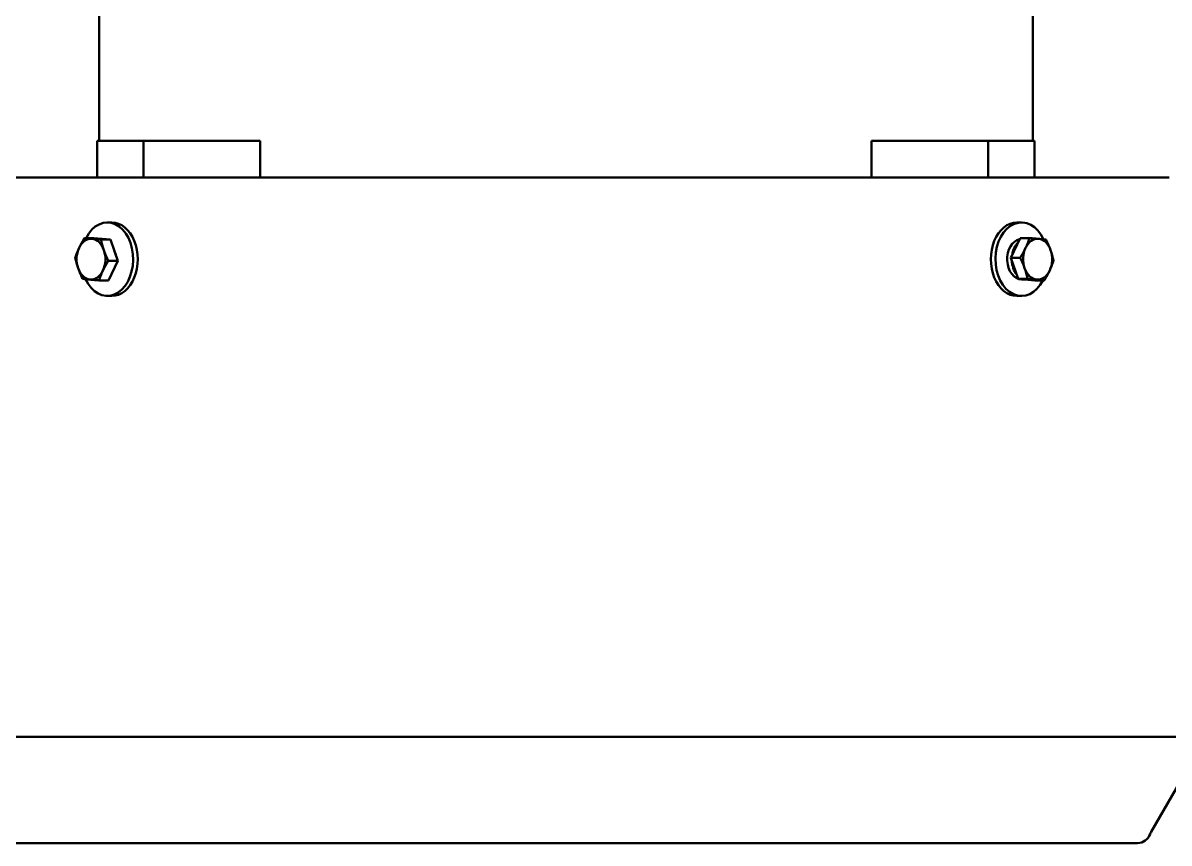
# Model space of a CAD drawing. Header units: metres. Extents: x 31500 to 1073645, y -1029792 to 61053.
# Drawn here: x 122848 to 123410, y -554850 to -554448 of the extents above; entities that cross this region are included whole.
import ezdxf

# ---------------------------------------------------------------- set-up
doc = ezdxf.new("R2010")
doc.units = ezdxf.units.M
doc.layers.add('Viditelné hrany(ISO)', color=7, linetype='Continuous', lineweight=50)

msp = doc.modelspace()

# ---------------------------------------------------------------- linework, layer by layer
at = {"layer": 'Viditelné hrany(ISO)'}
for p, q in [((122885.49, -554437.52), (122885.49, -554505.52)), ((123342.74, -554505.52), (123342.74, -554437.52)), ((122884.6, -554505.52), (122884.6, -554523.52)), ((122884.6, -554505.52), (122907.23, -554505.52)), ((122907.23, -554505.52), (122964.45, -554505.52)), ((122907.23, -554523.52), (122907.23, -554505.52)), ((122964.45, -554505.52), (122964.45, -554523.52)), ((123263.78, -554523.52), (123263.78, -554505.52)), ((123263.78, -554505.52), (123321, -554505.52)), ((123321, -554505.52), (123321, -554523.52)), ((123321, -554505.52), (123343.63, -554505.52)), ((123343.63, -554523.52), (123343.63, -554505.52)), ((122838.54, -554523.52), (122971.93, -554523.52)), ((122972.54, -554523.52), (122971.93, -554523.52)), ((122974.45, -554523.52), (122972.54, -554523.52)), ((122974.65, -554523.52), (122974.45, -554523.52)), ((122974.65, -554523.52), (122977.74, -554523.52)), ((122978.27, -554523.52), (122977.74, -554523.52)), ((122978.27, -554523.52), (123006.15, -554523.52)), ((123006.52, -554523.52), (123006.15, -554523.52)), ((123006.52, -554523.52), (123008.57, -554523.52)), ((123008.81, -554523.52), (123008.57, -554523.52)), ((123008.81, -554523.52), (123011.76, -554523.52)), ((123012.05, -554523.52), (123011.76, -554523.52)), ((123012.05, -554523.52), (123036.33, -554523.52)), ((123036.5, -554523.52), (123036.33, -554523.52)), ((123036.5, -554523.52), (123038.68, -554523.52)), ((123038.95, -554523.52), (123038.68, -554523.52)), ((123038.95, -554523.52), (123041.77, -554523.52)), ((123041.87, -554523.52), (123041.77, -554523.52)), ((123041.87, -554523.52), (123066.48, -554523.52)), ((123066.49, -554523.52), (123066.48, -554523.52)), ((123066.49, -554523.52), (123068.79, -554523.52)), ((123069.08, -554523.52), (123068.79, -554523.52)), ((123069.08, -554523.52), (123071.66, -554523.52)), ((123071.66, -554523.52), (123097.08, -554523.52)), ((123097.08, -554523.52), (123098.9, -554523.52)), ((123099.21, -554523.52), (123098.9, -554523.52)), ((123099.21, -554523.52), (123100.99, -554523.52)), ((123100.99, -554523.52), (123127.24, -554523.52)), ((123127.24, -554523.52), (123129.02, -554523.52)), ((123129.33, -554523.52), (123129.02, -554523.52)), ((123129.33, -554523.52), (123131.15, -554523.52)), ((123131.15, -554523.52), (123156.57, -554523.52)), ((123156.57, -554523.52), (123159.15, -554523.52)), ((123159.44, -554523.52), (123159.15, -554523.52)), ((123159.44, -554523.52), (123161.74, -554523.52)), ((123161.75, -554523.52), (123161.74, -554523.52)), ((123161.75, -554523.52), (123186.36, -554523.52)), ((123186.46, -554523.52), (123186.36, -554523.52)), ((123186.46, -554523.52), (123189.28, -554523.52)), ((123189.55, -554523.52), (123189.28, -554523.52)), ((123189.55, -554523.52), (123191.73, -554523.52)), ((123191.9, -554523.52), (123191.73, -554523.52)), ((123191.9, -554523.52), (123216.18, -554523.52)), ((123216.47, -554523.52), (123216.18, -554523.52)), ((123216.47, -554523.52), (123219.42, -554523.52)), ((123219.66, -554523.52), (123219.42, -554523.52)), ((123219.66, -554523.52), (123221.71, -554523.52)), ((123222.08, -554523.52), (123221.71, -554523.52)), ((123222.08, -554523.52), (123249.96, -554523.52)), ((123250.49, -554523.52), (123249.96, -554523.52)), ((123250.49, -554523.52), (123253.58, -554523.52)), ((123253.78, -554523.52), (123253.58, -554523.52)), ((123255.69, -554523.52), (123253.78, -554523.52)), ((123256.3, -554523.52), (123255.69, -554523.52)), ((123256.3, -554523.52), (123389.69, -554523.52)), ((123407.19, -554523.52), (123389.69, -554523.52)), ((123409.52, -554523.52), (123407.19, -554523.52)), ((123409.57, -554523.52), (123409.52, -554523.52)), ((122889.51, -554545.52), (122891.78, -554545.52)), ((123337.25, -554545.52), (123335, -554545.52)), ((122878.37, -554553.16), (122882.94, -554553.16)), ((122882.94, -554553.16), (122891.06, -554553.92)), ((122886.49, -554553.92), (122891.06, -554553.92)), ((122891.06, -554553.92), (122894.65, -554564.28)), ((123332.04, -554562.76), (123336.59, -554553.16)), ((123341.13, -554553.16), (123336.59, -554553.16)), ((122890.09, -554564.28), (122894.65, -554564.28)), ((122894.65, -554564.28), (122890.13, -554573.88)), ((123335.66, -554573.12), (123332.04, -554562.76)), ((123336.57, -554562.76), (123332.04, -554562.76)), ((122890.13, -554573.88), (122885.56, -554573.88)), ((123343.83, -554573.88), (123335.66, -554573.12)), ((123340.19, -554573.12), (123335.66, -554573.12)), ((123337.25, -554573.4), (123338.69, -554573.4)), ((123343.83, -554573.88), (123348.37, -554573.88)), ((122889.51, -554581.52), (122891.78, -554581.52)), ((123337.25, -554581.52), (123335, -554581.52)), ((123427.51, -554797.52), (122800.71, -554797.52)), ((123400.72, -554843.94), (123427.51, -554797.52)), ((122834.11, -554849.52), (123394.11, -554849.52))]:
    msp.add_line(p, q, dxfattribs=at)
for centre, radius, start, end in [((123394.11, -554843.12), 6.4, 270, 342.0838), ((123405.91, -554846.94), 6, 150, 162.0838)]:
    msp.add_arc(centre, radius, start, end, dxfattribs=at)
for centre, major_axis, ratio, start_param, end_param in [((122889.51, -554563.52), (0, 18), 0.70479, 2.143458, 7.2408), ((123337.25, -554563.52), (0, -18), 0.709416, 2.142709, 7.2408), ((122891.78, -554563.52), (0, -18), 0.70479, 0, 3.141593), ((123335, -554563.52), (0, 18), 0.709416, 0, 3.141593), ((122881.57, -554563.52), (0, 10), 0.70479, 6.217284, 7.264482), ((122881.57, -554563.52), (0, 10), 0.70479, 5.170087, 6.217284), ((123337.25, -554563.52), (0, 9.88), 0.709416, 0.132781, 3.141593), ((123339.51, -554563.52), (0, -9.88), 0.709416, 3.742615, 4.503163), ((123345.15, -554563.52), (0, 10), 0.709416, 6.217284, 7.264482), ((123345.15, -554563.52), (0, 10), 0.709416, 5.170087, 6.217284), ((122881.57, -554563.52), (0, 10), 0.70479, 0.981296, 2.028494), ((122881.57, -554563.52), (0, -10), 0.70479, 0.981296, 2.028494), ((122889.51, -554563.52), (0, 6.4), 0.70479, 4.924242, 5.415931), ((123345.15, -554563.52), (0, 10), 0.709416, 0.981296, 2.028494), ((123345.15, -554563.52), (0, -10), 0.709416, 0.981296, 2.028494), ((123339.51, -554563.52), (0, -9.88), 0.709416, 4.772353, 5.567821), ((122881.57, -554563.52), (0, -10), 0.70479, 5.170087, 6.217284), ((122881.57, -554563.52), (0, -10), 0.70479, 6.217284, 7.264482), ((123345.15, -554563.52), (0, -10), 0.709416, 5.170087, 6.217284), ((123345.15, -554563.52), (0, -10), 0.709416, 6.217284, 7.264482)]:
    msp.add_ellipse(centre, major_axis=major_axis, ratio=ratio, start_param=start_param, end_param=end_param, dxfattribs=at)
for points, weights in [([(122878.37, -554553.16), (122876.76, -554555.74), (122875.71, -554557.96)], [2.59070218374, 2.79109369504, 2.79109369504]), ([(122882.03, -554553.54), (122880.15, -554553.37), (122878.37, -554553.16)], [3.1415568357, 3.1415568357, 2.91600320299]), ([(122886.49, -554553.92), (122883.92, -554553.72), (122882.03, -554553.54)], [2.91600320299, 3.1415568357, 3.1415568357]), ([(122887.89, -554559.1), (122887.06, -554556.7), (122886.49, -554553.92)], [2.70063014144, 2.70063014144, 2.50673362106]), ([(123341.13, -554553.16), (123340.31, -554555.74), (123339.25, -554557.96)], [2.59070218374, 2.79109369504, 2.79109369504]), ([(123345.61, -554553.54), (123343.72, -554553.37), (123341.13, -554553.16)], [3.1415568357, 3.1415568357, 2.91600320299]), ([(123349.3, -554553.92), (123347.51, -554553.72), (123345.61, -554553.54)], [2.91600320299, 3.1415568357, 3.1415568357]), ([(123351.51, -554559.1), (123350.67, -554556.7), (123349.3, -554553.92)], [2.70063014144, 2.70063014144, 2.50673362106]), ([(122875.71, -554557.96), (122874.66, -554560.19), (122873.85, -554562.76)], [2.79109369504, 2.79109369504, 2.59070218374]), ([(122890.09, -554564.28), (122888.73, -554561.51), (122887.89, -554559.1)], [2.50673362106, 2.70063014144, 2.70063014144]), ([(123339.25, -554557.96), (123338.19, -554560.19), (123336.57, -554562.76)], [2.79109369504, 2.79109369504, 2.59070218374]), ([(123352.92, -554564.28), (123352.35, -554561.51), (123351.51, -554559.1)], [2.50673362106, 2.70063014144, 2.70063014144]), ([(122873.85, -554562.76), (122874.41, -554565.54), (122875.25, -554567.94)], [2.50673362106, 2.70063014144, 2.70063014144]), ([(122887.43, -554569.08), (122888.48, -554566.85), (122890.09, -554564.28)], [2.79109369504, 2.79109369504, 2.59070218374]), ([(123336.57, -554562.76), (123337.94, -554565.54), (123338.78, -554567.94)], [2.50673362106, 2.70063014144, 2.70063014144]), ([(123351.04, -554569.08), (123352.1, -554566.85), (123352.92, -554564.28)], [2.79109369504, 2.79109369504, 2.59070218374]), ([(122875.25, -554567.94), (122876.08, -554570.34), (122877.44, -554573.12)], [2.70063014144, 2.70063014144, 2.50673362106]), ([(122885.56, -554573.88), (122886.38, -554571.31), (122887.43, -554569.08)], [2.59070218374, 2.79109369504, 2.79109369504]), ([(123338.78, -554567.94), (123339.62, -554570.34), (123340.19, -554573.12)], [2.70063014144, 2.70063014144, 2.50673362106]), ([(123348.37, -554573.88), (123349.99, -554571.31), (123351.04, -554569.08)], [2.59070218374, 2.79109369504, 2.79109369504]), ([(122877.44, -554573.12), (122879.22, -554573.32), (122881.1, -554573.5)], [2.91600320299, 3.1415568357, 3.1415568357]), ([(122881.1, -554573.5), (122882.99, -554573.68), (122885.56, -554573.88)], [3.1415568357, 3.1415568357, 2.91600320299]), ([(123340.19, -554573.12), (123342.78, -554573.32), (123344.68, -554573.5)], [2.91600320299, 3.1415568357, 3.1415568357]), ([(123344.68, -554573.5), (123346.57, -554573.68), (123348.37, -554573.88)], [3.1415568357, 3.1415568357, 2.91600320299])]:
    msp.add_rational_spline(points, weights, degree=2, dxfattribs=at)

doc.saveas('drawing.dxf')
